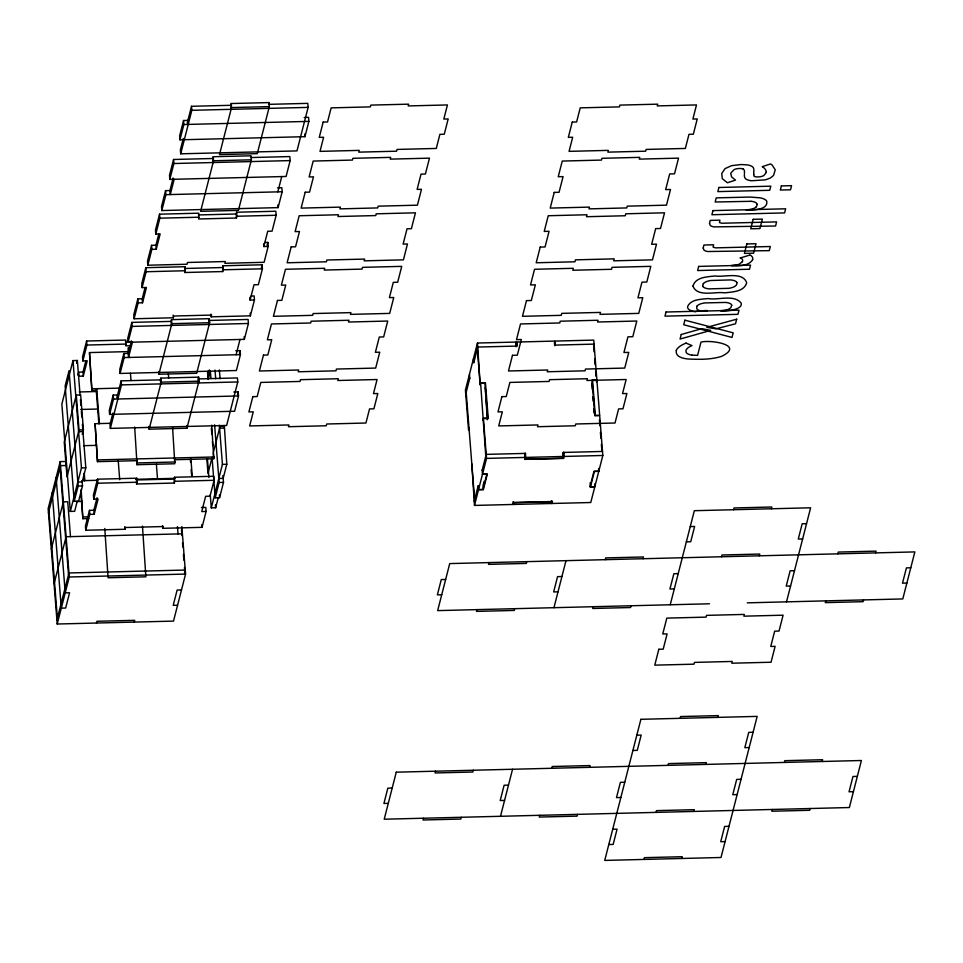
<?xml version="1.0" encoding="UTF-8"?>
<svg xmlns="http://www.w3.org/2000/svg" width="963" height="963" viewBox="0 0 963 963"><rect width="100%" height="100%" fill="white"/><g stroke="black" fill="none" stroke-linecap="round" stroke-linejoin="round"><path stroke-width="1.44" d="M744.435 173.46L744.459 171.378A37.906 14.999 -4.5 0 0 744.363 170.571A9.582 3.792 -4.5 0 0 743.171 169.067M753.8 172.389L753.692 174.315M676.339 350.664C675.063 357.068 683.586 358.561 688.208 358.994C699.343 359.548 710.863 359.717 721.612 356.358C745.35 344.754 709.924 339.542 700.968 342.142L697.585 355.371L692.253 355.142M80.098 395.251L77.353 360.475L72.995 360.583L61.849 404.099L70.299 511.413L74.657 511.305L77.184 501.434M76.631 363.304L77.353 360.475M77.883 375.064L78.629 372.175L82.987 372.067L85.839 360.956M130.077 345.717L125.72 345.825L125.852 340.035L86.61 341.022L82.541 356.9L82.854 360.92L87.224 360.812L83.3 376.1L78.942 376.208L78.629 372.175M82.854 360.92L86.923 345.043L86.61 341.022M76.294 395.047L64.244 442.077L66.989 476.962L79.038 429.919L76.294 395.047L80.663 394.938L83.408 429.811L82.228 434.397M66.014 461.47L60.2 461.614L48.15 508.657L57.226 624.024L173.509 621.099L185.57 574.068L181.826 526.556M48.463 512.677L60.513 465.647L66.327 465.502M128.175 352.013L128.416 347.571L128.729 351.591L89.487 352.578L91.882 390.569L96.252 390.46L96.697 388.691L99.442 423.576M51.316 548.898L63.365 501.867L67.735 501.759L70.48 536.632M91.882 390.569L89.487 352.578M70.299 511.413L81.446 467.91L72.995 360.583M74.223 501.326L78.147 486.038L69.059 370.671L65.147 385.958L74.223 501.326L78.581 501.217L82.505 485.93L82.18 481.909L85.803 467.801L82.385 424.31M54.06 583.783L66.11 536.74L182.392 533.827L181.947 535.584L181.489 529.77M111.07 423.275L95.084 423.684L97.48 461.662L136.734 460.675L137.179 458.918M117.871 398.995L117.558 394.974L113.201 395.083L109.276 410.37L109.589 414.391L234.599 411.249L238.511 395.962L238.198 391.941L233.84 392.049M131.401 340.926L128.199 353.433L123.842 353.541L119.773 369.419L120.086 373.439L236.368 370.526L240.437 354.649L240.124 350.628L235.766 350.737M158.666 371.537L158.883 374.222L196.669 373.271L209.633 322.713L209.308 318.681L171.522 319.632L171.065 321.401L131.823 322.388L127.754 338.254L128.067 342.286L244.349 339.361L248.418 323.484L248.105 319.463L208.863 320.45L209.176 324.471M145.052 287.636L142.211 298.759L137.841 298.867L133.785 314.745L134.098 318.765L173.34 317.778L173.797 316.02L211.583 315.07L211.138 316.827L250.38 315.84L254.449 299.975L254.136 295.942L251.223 296.014M254.449 299.975L250.091 300.083L254.003 284.795L258.361 284.687L262.43 268.809L262.117 264.789L222.874 265.776L222.73 271.554L184.944 272.505L185.077 266.715L145.834 267.702L141.766 283.579L142.079 287.6L146.436 287.492L142.524 302.779L138.166 302.888L134.098 318.765M158.775 234.105L155.922 245.216L151.564 245.324L147.495 261.202L147.821 265.222L187.063 264.235L187.508 262.478L225.306 261.527L224.848 263.296L264.103 262.309L268.171 246.432L267.846 242.411L264.945 242.483M268.171 246.432L263.802 246.54L267.726 231.252L272.084 231.144L276.152 215.267L275.827 211.246L236.585 212.233L236.453 218.023L198.655 218.974L198.799 213.184L159.545 214.171L155.476 230.037L155.801 234.069L160.159 233.961L156.247 249.248L151.877 249.357L147.821 265.222M173.135 178.035L169.933 190.542L165.576 190.65L161.507 206.527L161.82 210.548L278.102 207.623L282.171 191.757L281.858 187.725L277.5 187.833M213.256 156.74L213.569 160.761L200.617 211.33L238.415 210.379L251.367 159.81L251.054 155.789L213.256 156.74L212.811 158.498L173.557 159.485L169.488 175.362L169.813 179.383L286.095 176.47L290.164 160.592L289.839 156.572L250.597 157.559M188.23 124.42L187.905 120.399L183.548 120.507L179.636 135.795L179.949 139.816L304.958 136.674L308.87 121.386L308.557 117.366L304.188 117.474M56.913 620.003L68.963 572.961L185.245 570.048L184.511 572.925M88.68 518.551L82.866 518.696L81.157 489.397M97.48 461.662L95.084 423.684M109.589 414.391L113.514 399.103L113.201 395.083M120.086 373.439L124.155 357.574L123.842 353.541M128.067 342.286L132.136 326.409L131.823 322.388M142.079 287.6L146.147 271.735L145.834 267.702M155.801 234.069L159.87 218.192L159.545 214.171M161.82 210.548L165.889 194.67L165.576 190.65M169.813 179.383L173.882 163.517L173.557 159.485M179.949 139.816L183.861 124.528L183.548 120.507M57.226 624.024L69.276 576.993L60.2 461.614M112.912 413.079L110.023 424.37L110.336 428.391L226.63 425.465L237.777 381.962L237.452 377.941L198.209 378.928L198.522 382.949M116.848 397.755L121.169 380.854L160.412 379.879L160.869 378.11L198.667 377.159L198.98 381.192L186.93 428.222L149.133 429.173L148.928 426.489M183.271 138.503L180.382 149.795L180.695 153.815L296.977 150.902L308.124 107.387L307.811 103.366L268.557 104.353L269.014 102.584L231.216 103.535L231.084 109.325M187.195 123.18L191.529 106.291L230.771 105.304M110.336 428.391L121.482 384.887L121.169 380.854M132.437 342.178L128.512 357.466L128.199 353.433M174.171 179.274L170.258 194.562L169.933 190.542M180.695 153.815L191.842 110.312L191.529 106.291M97.07 497.739L93.856 510.246L89.499 510.354L85.43 526.231L85.743 530.252L124.997 529.265L125.443 527.507L163.241 526.556L162.783 528.314L202.037 527.339L206.106 511.461L205.781 507.429L201.423 507.549M206.106 511.461L201.736 511.57L205.661 496.282L210.018 496.174L214.087 480.296L213.762 476.276L174.52 477.263L174.387 483.053L136.59 483.992L136.734 478.214L97.48 479.189L93.411 495.066L93.736 499.099L98.094 498.978L94.181 514.266L89.812 514.374L85.743 530.252M93.736 499.099L97.805 483.221L97.48 479.189M184.944 272.505L185.077 266.715M158.883 374.222L171.835 323.664L171.522 319.632M96.481 623.037L96.926 621.279L134.724 620.328L134.266 622.086M172.582 427.536L174.833 463.757L137.047 464.708L134.676 427.042M136.59 483.992L136.734 478.214M149.133 429.173L161.182 382.13L160.869 378.11M231.216 103.535L231.541 107.567L219.492 154.598L257.277 153.647L269.327 106.616L269.014 102.584M208.863 320.45L209.308 318.681M222.73 271.554L222.874 265.776M236.453 218.023L236.585 212.233M198.209 378.928L198.667 377.159M174.387 483.053L174.52 477.263M207.563 376.858L209.344 369.912M208.237 379.494L210.367 371.152L210.945 378.399M236.079 354.757L239.992 339.47M277.813 191.866L281.738 176.578M213.473 451.984L220.033 426.38L224.391 426.272L226.799 464.262L223.175 478.37L218.818 478.479M239.378 353.505L240.124 350.628M261.37 267.678L262.117 264.789M267.112 245.288L267.846 242.411M174.52 459.724L213.762 458.749L211.716 425.104M237.488 394.722L238.198 391.941M218.18 497.883L215.652 507.766L211.282 507.874L222.429 464.371L219.359 425.237M222.947 475.469L223.5 482.391L219.576 497.678L215.218 497.787L219.131 482.499L214.593 424.815M469.438 374.378L465.418 390.063L468.548 429.871M473.399 358.898L469.487 374.186L469.751 378.411M516.553 346.078L516.228 342.058L477.467 343.033L473.447 358.705L473.712 362.931L477.78 347.053L517.035 346.066L516.71 342.046L554.507 341.095L554.82 345.115L594.063 344.128L593.617 345.898M465.731 394.084L469.8 378.218M469.005 428.102L474.627 499.641M477.467 343.033L480.188 385.044L477.335 348.823M487.29 419.808L484.991 383.166L480.633 383.274L485.773 456.137M471.81 463.865L474.494 505.431L513.267 504.456L513.761 502.505L552.509 501.53L552.016 503.48L590.776 502.517L594.797 486.833L589.958 486.953L593.978 471.28L598.817 471.16L602.826 455.475L599.696 415.679L594.857 415.799L592.04 380.036L596.879 379.916L593.75 340.108L554.989 341.083L555.302 345.103M482.969 420.362L483.414 418.592L488.253 418.472L485.436 382.708L480.597 382.829M474.181 501.41L478.25 485.533L478.515 489.758L474.494 505.431M482.162 470.245L486.231 454.38L525.473 453.392L525.341 459.17L563.138 458.232L563.271 452.441L602.513 451.454M516.228 342.058L515.939 346.692M482.475 474.278L478.563 489.553L482.92 489.445L486.845 474.157L482.475 474.278L482.21 470.052M483.414 418.592L486.544 458.4L482.535 474.073L487.374 473.952L483.354 489.625L478.515 489.758M516.71 342.046L516.469 346.487M484.136 481.331L483.041 485.605L483.354 489.625M423.467 818.237L423.01 819.995L460.808 819.044L461.253 817.286M435.517 771.194L435.059 772.964L472.857 772.013L473.302 770.244M476.914 609.639L476.456 611.397L514.254 610.446L514.699 608.688M488.963 562.597L488.506 564.366L526.304 563.415L526.749 561.646M525.473 453.392L525.341 459.17M524.811 459.387L524.991 453.404L524.811 459.387L563.56 458.412L563.752 452.429L563.56 458.412M513.736 504.443L514.194 502.686L551.992 501.735L551.534 503.493L513.736 504.443L513.532 501.759M562.813 454.199L563.271 452.441M596.47 382.118L596.916 380.349L592.558 380.457L595.303 415.342L599.66 415.234L596.916 380.349M500.495 816.299L512.557 769.256M553.942 607.701L566.003 560.659M598.769 471.352L594.845 486.64L590.488 486.748L594.4 471.461L598.769 471.352L598.601 468.475M539.749 815.312L539.292 817.069L577.09 816.13L577.535 814.361M551.799 768.281L552.244 766.512L590.042 765.561L589.585 767.33M593.196 606.714L592.739 608.472L630.536 607.533L630.982 605.763M605.246 559.684L605.691 557.914L643.489 556.963L643.031 558.733M670.236 604.776L694.335 510.703L810.617 507.79L786.518 601.863M643.982 859.429L644.428 857.66L682.225 856.709L681.768 858.478M656.032 812.387L656.477 810.629L694.275 809.678L693.817 811.436M668.081 765.356L668.527 763.587L706.324 762.648L705.867 764.405M680.131 718.326L680.588 716.556L718.374 715.605L717.929 717.375M721.528 556.758L721.985 554.989L759.771 554.05L759.326 555.807M733.577 509.728L734.035 507.958L771.82 507.007L771.375 508.777M772.314 809.474L771.857 811.231L809.654 810.28L810.1 808.523M784.364 762.431L784.821 760.674L822.607 759.723L822.161 761.492M825.76 600.876L825.303 602.633L863.101 601.682L863.558 599.925M837.81 553.833L838.267 552.076L876.053 551.125L875.608 552.882M752.705 259.613C748.72 266.438 738.031 265.993 731.507 265.583L738.838 264.464L742.497 261.683M697.224 305.969C692.385 315.346 723.586 308.088 695.19 311.579M703.496 283.567L703.026 284.302A16.142 6.38 -4.5 0 0 702.761 285.349L702.93 286.3M756.268 206.708L756.822 205.805A17.924 7.09 -4.5 0 0 757.038 205.047L757.05 204.325M762.491 166.599L770.569 163.927L772.109 164.998L775.239 169.789L773.578 175.386L770.508 177.962L765.429 179.852L751.742 180.755A10.208 4.033 -4.5 0 1 748.323 180.153A11.929 4.719 -4.5 0 1 744.893 177.89A41.987 16.612 -4.5 0 1 744.399 174.472M740.162 258L749.852 255.087M231.541 107.567L269.327 106.616M191.842 110.312L308.124 107.387M183.861 124.528L308.87 121.386M213.569 160.761L251.367 159.81M173.882 163.517L290.164 160.592M165.889 194.67L282.171 191.757M198.342 214.942L236.14 213.991M159.87 218.192L199.112 217.205M236.91 216.254L276.152 215.267M184.631 268.484L222.417 267.533M146.147 271.735L185.39 270.747M223.187 269.796L262.43 268.809M171.835 323.664L209.633 322.713M132.136 326.409L248.418 323.484M125.407 341.793L131.221 341.648M86.923 345.043L126.177 344.056M124.155 357.574L240.437 354.649M161.182 382.13L198.98 381.192M121.482 384.887L237.777 381.962M92.34 388.799L119.954 388.101M79.231 391.965L96.673 391.532M113.514 399.103L238.511 395.962M80.687 409.468L98.13 409.022M483.378 418.159L487.735 418.038M79.038 429.919L83.408 429.811M78.593 431.689L82.95 431.58M219.588 428.15L223.946 428.041M83.54 445.688L96.625 445.351M97.937 459.905L214.219 456.98M137.492 462.938L175.29 461.987M81.446 467.91L85.803 467.801M222.429 464.371L226.799 464.262M486.544 458.4L525.317 457.425M525.798 457.413L563.584 456.462M564.065 456.45L602.826 455.475M81.927 480.669L97.913 480.272M135.711 479.321L174.953 478.334M136.277 479.971L174.074 479.02M77.822 482.018L82.18 481.909M97.805 483.221L137.047 482.234M174.833 481.283L214.087 480.296M78.147 486.038L82.505 485.93M219.131 482.499L223.5 482.391M76.45 501.53L82.264 501.386M83.324 516.926L87.681 516.818M690.266 526.58L694.624 526.472L690.712 541.76L686.354 541.868M806.549 523.667L802.191 523.776L798.279 539.063L802.636 538.943M69.276 576.993L185.57 574.068M445.652 579.461L441.283 579.57L437.371 594.857L441.728 594.749M561.935 576.536L557.565 576.644L553.653 591.932L558.01 591.824M678.217 573.623L673.859 573.731L669.935 589.019L674.293 588.899M794.499 570.698L790.142 570.806L786.217 586.094L790.587 585.986M910.781 567.773L906.424 567.881L902.5 583.169L906.869 583.06M181.501 589.946L177.132 590.054L173.22 605.342L177.577 605.233M709.478 603.789L437.659 610.614L449.721 563.584L914.85 551.907L902.8 598.938L747.264 602.838M636.82 735.178L641.177 735.07L637.265 750.358L632.908 750.466M753.102 732.265L748.745 732.374L744.82 747.661L749.19 747.553M392.194 788.059L387.836 788.167L383.924 803.455L388.282 803.347M508.488 785.134L504.118 785.242L500.206 800.53L504.564 800.422M624.77 782.221L620.401 782.329L616.489 797.617L620.846 797.496M741.053 779.296L736.695 779.404L732.771 794.692L737.128 794.583M857.335 776.371L852.977 776.479L849.053 791.767L853.423 791.658M612.721 829.251L617.078 829.143L613.154 844.431L608.797 844.539M729.003 826.326L724.633 826.435L720.721 841.722L725.079 841.614M750.887 201.315L715.172 202.001L716.231 197.872L750.165 197.054L760.024 197.824A16.744 6.621 -4.5 0 1 763.478 198.787A14.914 5.898 -4.5 0 1 766.68 201.038C768.895 210.536 750.382 210.307 745.964 209.778L747.673 209.705A9.257 3.659 -4.5 0 0 756.473 206.72M685.981 343.069L691.988 345.609A17.214 6.813 -4.5 0 0 685.993 350.412A20.175 7.981 -4.5 0 0 685.933 351.026L686.186 352.386A11.075 4.382 -4.5 0 0 692.228 355.166M736.743 282.508L736.912 283.447A16.383 6.476 -4.5 0 1 736.647 284.506L736.189 285.241A10.075 3.984 -4.5 0 1 729.063 288.31L709.129 288.876A10.244 4.057 -4.5 0 1 702.761 286.324M731.663 305.319C731.471 309.592 725.861 310.134 722.587 310.543C712.957 311.314 743.304 312.337 741.209 303.128C733.83 293.871 717.664 300.588 708.106 298.542C701.22 299.397 691.302 299.06 687.726 306.246A14.806 5.85 -4.5 0 0 695.009 311.723M593.726 347.342L594.087 351.856M594.64 358.934L595.098 364.736M595.616 371.236L596.013 376.316M599.443 419.892L599.901 425.694M600.418 432.351L600.888 438.309M601.357 444.268L601.839 450.323M591.703 383.286L592.173 389.245M592.763 396.696L593.112 401.174M593.702 408.625L594.051 413.091M594.64 483.956L594.845 486.64M590.175 482.728L590.488 486.748M554.483 343.045L554.7 345.717M562.922 455.547L563.138 458.232M551.799 500.808L552.016 503.48M551.317 500.82L551.534 503.493M513.05 501.771L513.267 504.456M485.22 387.451L485.809 394.902M486.159 399.38L486.748 406.831M487.097 411.297L487.687 418.749M466.188 392.326L469.041 428.547M304.741 133.989L304.958 136.674M277.898 204.95L278.102 207.623M263.597 243.856L263.802 246.54M249.874 297.398L250.091 300.083M250.163 313.168L250.38 315.84M244.145 336.677L244.349 339.361M212.811 158.498L213.124 162.53M219.371 369.973L220.058 378.676M210.921 314.143L211.138 316.827M215.014 370.081L215.7 378.784M219.371 494.994L219.576 497.678M207.478 371.393L208.056 378.64M211.366 428.318L211.824 434.108M212.402 441.355L212.739 445.7M213.304 452.947L213.762 458.749M215.218 497.787L212.053 457.545L207.984 473.423L206.84 458.882M215.423 504.865L215.652 507.766M207.406 458.569L208.887 477.443M210.259 494.838L211.282 507.874M201.821 524.654L202.037 527.339M190.903 459.002L192.275 476.444M190.337 459.315L190.566 462.228M191.143 469.487L191.601 475.301M186.714 425.538L186.93 428.222M173.135 315.094L173.34 317.778M171.065 321.401L171.39 325.422M182.513 542.831L182.862 547.177M183.427 554.423L183.885 560.213M184.451 567.46L184.8 571.805M168.356 373.825L168.694 378.17M155.922 245.216L156.247 249.248M177.469 526.665L178.035 533.935M151.564 245.324L151.877 249.357M160.412 379.879L160.737 383.9M162.578 525.642L162.783 528.314M156.367 464.238L157.511 478.78M142.211 298.759L142.524 302.779M137.841 298.867L138.166 302.888M130.438 373.331L131.016 380.566M142.464 526.087L145.87 576.813L108.073 577.764L104.786 528.494M136.734 460.675L137.047 464.708M124.781 526.58L124.997 529.265M118.232 460.832L119.713 479.718M96.252 390.46L98.876 423.876M82.987 372.067L83.3 376.1M93.856 510.246L94.181 514.266M89.499 510.354L89.812 514.374M80.435 399.609L80.892 405.423M81.349 411.237L81.807 417.051M84.263 473.339L84.828 480.597M83.697 473.64L84.263 480.91M80.699 491.166L82.866 518.696M60.067 467.404L68.517 574.73M56.131 477.492L65.219 592.859L69.577 592.751L65.653 608.038L61.295 608.147L52.219 492.779M48.92 510.92L57.371 618.234M753.776 171.619A45.959 18.177 -4.5 0 0 753.439 167.899A12.856 5.08 -4.5 0 0 749.671 165.419A10.124 4.008 -4.5 0 0 747.505 164.926L742.04 164.577A26.976 10.665 -4.5 0 0 740.547 164.601L731.531 165.672L725.055 168.621L721.756 173.448L722.262 178.637L727.414 182.753L735.479 180.117L731.555 176.855L730.797 173.581A34.138 13.506 -4.5 0 1 731.086 172.714L734.191 169.572A6.115 2.42 -4.5 0 1 738.2 168.573L738.633 168.549A8.438 3.334 -4.5 0 1 739.548 168.501A4.707 1.866 -4.5 0 1 743.231 169.043M754.414 176.494A15.3 6.055 -4.5 0 1 753.812 174.315M754.667 176.458A3.852 1.529 -4.5 0 0 757.749 176.927L758.615 176.903A6.151 2.432 -4.5 0 0 763.647 175.639L765.561 173.545A25.423 10.051 -4.5 0 0 765.97 172.377M762.275 166.671A29.251 11.568 -4.5 0 1 766.235 172.365M750.947 201.267A9.883 3.912 -4.5 0 1 757.159 204.325M740.451 257.891A11.026 4.358 -4.5 0 1 742.232 261.671M750.069 255.014A16.973 6.717 -4.5 0 1 752.548 259.613M703.375 283.555A10.148 4.008 -4.5 0 1 710.706 280.498L730.628 279.92A10.148 4.021 -4.5 0 1 736.9 282.484M731.82 305.307A9.799 3.876 -4.5 0 0 725.717 302.43L705 302.912A9.75 3.852 -4.5 0 0 697.056 305.957M676.195 350.664A26.916 10.641 -4.5 0 1 686.101 343.117M703.183 248.033L703.965 250.031A8.751 3.467 -4.5 0 0 705.807 251.054A10.28 4.069 -4.5 0 0 707.624 251.524L769.256 250.645L770.316 246.516L715.641 247.864L713.138 247.166L713.595 244.783L703.905 245.023L703.183 248.033M709.502 223.404L710.273 225.402A8.751 3.467 -4.5 0 0 712.114 226.437A10.28 4.069 -4.5 0 0 713.932 226.895L775.576 226.016L776.623 221.887L721.949 223.235L719.481 222.597L719.915 220.166L710.213 220.407L709.502 223.404M692.987 286.071C697.188 297.615 715.81 291.247 724.549 292.848C732.181 291.97 744.267 291.825 746.686 282.737C742.569 271.157 723.887 277.573 715.208 275.96C707.552 276.838 695.442 276.971 692.987 286.071M252.824 396.66L248.899 411.947L253.269 411.827L249.646 425.947L288.9 424.96L288.443 426.717L326.24 425.766L326.686 424.009L365.928 423.022L369.551 408.914L373.909 408.806L377.821 393.518L373.463 393.626L377.075 379.518L337.832 380.505L338.29 378.736L300.492 379.687L300.047 381.444L260.792 382.431L257.181 396.551L252.824 396.66M263.465 355.118L259.396 370.996L298.638 370.009L298.193 371.778L335.979 370.827L336.436 369.058L375.678 368.071L379.747 352.205L375.389 352.314L379.302 337.026L383.659 336.918L387.728 321.04L348.486 322.027L348.931 320.258L311.145 321.209L310.688 322.978L271.446 323.965L267.377 339.831L271.735 339.722L267.822 355.01L263.465 355.118M277.476 300.444L273.408 316.321L312.65 315.334L313.107 313.565L350.893 312.614L350.448 314.383L389.69 313.396L393.759 297.519L389.401 297.627L393.313 282.34L397.671 282.231L401.74 266.366L362.497 267.353L362.04 269.11L324.254 270.061L324.7 268.292L285.457 269.279L281.389 285.156L285.746 285.048L281.834 300.336L277.476 300.444M291.187 246.901L287.118 262.779L326.373 261.792L326.818 260.022L364.616 259.083L364.158 260.841L403.413 259.854L407.469 243.988L403.112 244.096L407.036 228.809L411.394 228.7L415.462 212.823L376.208 213.81L375.763 215.568L337.965 216.519L338.422 214.761L299.18 215.748L295.111 231.614L299.469 231.505L295.557 246.793L291.187 246.901M305.199 192.227L301.13 208.104L340.384 207.117L339.927 208.875L377.725 207.924L378.17 206.166L417.412 205.179L421.481 189.302L417.123 189.41L421.036 174.122L425.405 174.014L429.474 158.149L390.22 159.136L390.677 157.366L352.879 158.317L352.434 160.075L313.18 161.062L309.123 176.939L313.481 176.831L309.556 192.119L305.199 192.227M323.171 122.084L319.259 137.372L323.616 137.264L320.005 151.372L359.247 150.384L358.79 152.142L396.587 151.203L397.045 149.434L436.287 148.446L439.898 134.339L444.256 134.23L448.18 118.943L443.823 119.051L447.434 104.943L408.192 105.93L408.637 104.16L370.851 105.111L370.394 106.881L331.152 107.868L327.528 121.976L323.171 122.084M396.262 772.182L384.213 819.212L849.354 807.536L861.404 760.505L396.262 772.182M501.892 396.648L497.979 411.935L502.337 411.827L498.726 425.935L537.968 424.948L537.51 426.717L575.308 425.766L575.754 423.997L615.008 423.01L618.619 408.902L622.977 408.794L626.901 393.506L622.531 393.614L626.155 379.506L586.912 380.493L587.358 378.724L549.572 379.675L549.115 381.444L509.872 382.431L506.249 396.539L501.892 396.648M512.485 355.311L508.464 370.984L547.718 369.997L547.261 371.766L585.059 370.815L585.504 369.058L624.746 368.071L628.767 352.386L623.928 352.506L627.948 336.833L632.787 336.713L636.808 321.028L597.554 322.015L598.011 320.258L560.213 321.209L559.768 322.966L520.514 323.953L516.505 339.638L521.344 339.506L517.324 355.191L512.485 355.311M526.496 300.625L522.476 316.309L561.248 315.334L561.742 313.372L600.503 312.409L599.997 314.359L638.758 313.384L642.778 297.711L637.939 297.832L641.96 282.159L646.799 282.039L650.807 266.354L612.047 267.329L611.541 269.291L572.792 270.254L573.298 268.304L534.525 269.279L530.517 284.952L535.356 284.831L531.335 300.504L526.496 300.625M540.219 247.094L536.198 262.767L574.959 261.792L575.465 259.841L614.213 258.866L613.708 260.829L652.481 259.854L656.501 244.169L651.662 244.289L655.671 228.616L660.51 228.496L664.53 212.811L625.769 213.786L625.264 215.748L586.515 216.723L587.009 214.761L548.248 215.736L544.227 231.421L549.066 231.289L545.058 246.973L540.219 247.094M554.219 192.407L550.21 208.092L589.452 207.105L588.995 208.875L626.793 207.924L627.238 206.154L666.492 205.167L670.513 189.494L665.662 189.615L669.682 173.942L674.521 173.822L678.542 158.137L639.3 159.124L639.745 157.354L601.959 158.305L601.502 160.075L562.26 161.062L558.239 176.735L563.078 176.614L559.058 192.287L554.219 192.407M572.251 122.072L568.326 137.36L572.684 137.252L569.073 151.36L608.315 150.372L607.87 152.142L645.655 151.191L646.113 149.434L685.355 148.446L688.978 134.326L693.336 134.218L697.248 118.931L692.891 119.051L696.502 104.931L657.26 105.918L657.717 104.16L619.919 105.111L619.462 106.869L580.22 107.856L576.608 121.964L572.251 122.072M666.023 312.024L664.964 316.153L737.947 314.323L739.006 310.194L666.023 312.024M681.226 334.486L680.059 339.06L710.73 330.405L701.846 328.672L681.226 334.486M684.898 320.173L683.73 324.748L732.024 337.435L733.204 332.837L684.898 320.173M698.669 266.414L697.609 270.543L749.503 269.231L750.55 265.114L698.669 266.414M712.969 210.608L711.91 214.737L784.592 212.907L785.652 208.79L712.969 210.608M718.892 187.484L717.844 191.613L769.726 190.301L770.785 186.184L718.892 187.484M746.843 243.952L744.411 253.413L753.608 253.185L756.039 243.723L746.843 243.952M753.15 219.323L750.719 228.785L759.927 228.556L762.347 219.095L753.15 219.323M736.695 319.198L735.527 323.785L715.954 328.828L706.806 327.336L736.695 319.198M640.889 719.313L604.728 860.416L721.01 857.491L757.171 716.388L640.889 719.313M658.824 649.279L654.768 665.144L694.01 664.169L694.455 662.4L732.253 661.449L731.796 663.218L771.05 662.231L775.119 646.354L770.749 646.462L774.673 631.174L779.031 631.066L783.1 615.188L743.857 616.176L744.303 614.418L706.517 615.369L706.06 617.127L666.817 618.114L662.749 633.991L667.106 633.883L663.194 649.17L658.824 649.279M781.378 185.919L780.319 190.036L790.515 189.783L791.574 185.654L781.378 185.919"/></g></svg>
